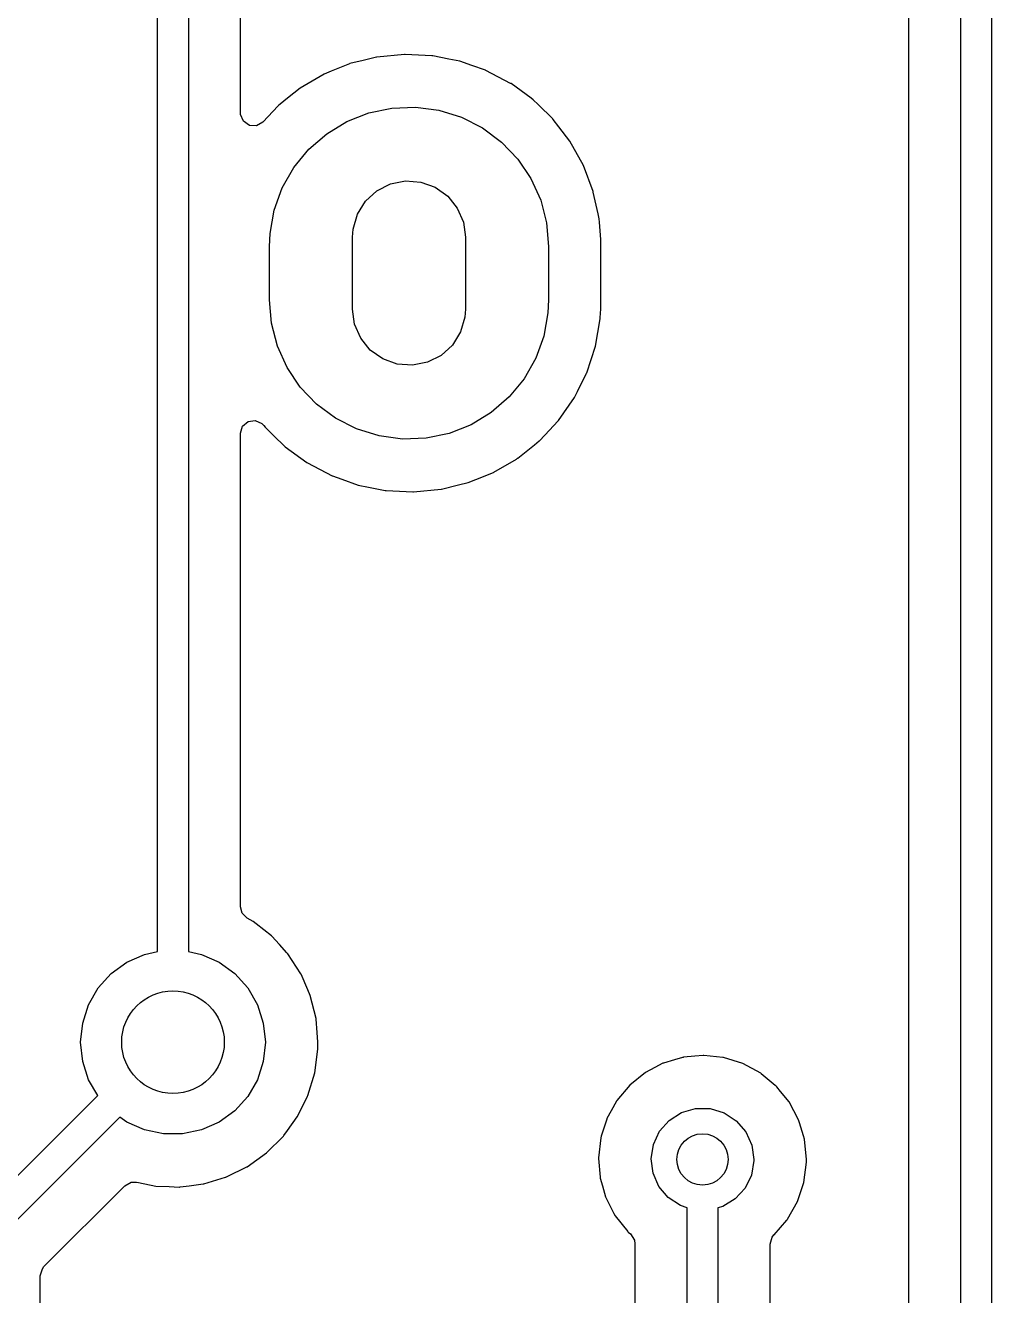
# Model space of a CAD drawing. Extents: x 41 to 172, y -227 to -42.
# Drawn here: x 107.07 to 116.48, y -110.42 to -98.03 of the extents above; entities that cross this region are included whole.
import ezdxf

# ---------------------------------------------------------------- set-up
doc = ezdxf.new("R2010")
doc.units = 0
doc.layers.add('BLACK', color=7, linetype='CONTINUOUS')

msp = doc.modelspace()

# ---------------------------------------------------------------- linework, layer by layer
at = {"layer": 'BLACK', "linetype": 'CONTINUOUS'}
for p, q in [((108.655, -62.15), (108.655, -107.067)), ((108.355, -107.067), (108.355, -62.2121)), ((109.163, -98.8904), (109.163, -62.2321)), ((116.182, -113.534), (116.182, -87.2127)), ((116.482, -87.2131), (116.482, -113.472)), ((115.673, -87.5631), (115.673, -113.452)), ((110.488, -98.3438), (110.358, -98.3756)), ((110.493, -98.3427), (110.488, -98.3438)), ((110.488, -98.3438), (110.488, -98.3438)), ((110.762, -98.317), (110.493, -98.3427)), ((110.767, -98.3172), (110.762, -98.317)), ((111.029, -98.3302), (110.767, -98.3172)), ((110.767, -98.3172), (110.767, -98.3172)), ((111.033, -98.3305), (111.029, -98.3302)), ((111.029, -98.3302), (111.029, -98.3302)), ((111.038, -98.3313), (111.033, -98.3305)), ((111.194, -98.3621), (111.038, -98.3313)), ((111.038, -98.3313), (111.038, -98.3313)), ((110.225, -98.4089), (110.047, -98.4808)), ((110.229, -98.4072), (110.225, -98.4089)), ((110.225, -98.4089), (110.225, -98.4089)), ((110.358, -98.3756), (110.229, -98.4072)), ((111.299, -98.3829), (111.194, -98.3621)), ((111.418, -98.4248), (111.299, -98.3829)), ((111.551, -98.4717), (111.418, -98.4248)), ((111.555, -98.4732), (111.551, -98.4717)), ((111.551, -98.4717), (111.551, -98.4717)), ((111.795, -98.5995), (111.555, -98.4732)), ((109.978, -98.509), (109.744, -98.646)), ((110.047, -98.4808), (109.978, -98.509)), ((109.744, -98.646), (109.621, -98.7442)), ((111.799, -98.6021), (111.795, -98.5995)), ((111.994, -98.7442), (111.799, -98.6021)), ((109.529, -98.8187), (109.382, -98.9765)), ((109.532, -98.8154), (109.529, -98.8187)), ((109.548, -98.8024), (109.532, -98.8154)), ((109.621, -98.7442), (109.548, -98.8024)), ((110.414, -98.8874), (110.639, -98.8401)), ((110.639, -98.8401), (110.869, -98.8315)), ((110.869, -98.8315), (111.097, -98.8617)), ((112.014, -98.759), (111.994, -98.7442)), ((112.063, -98.8069), (112.014, -98.759)), ((112.205, -98.9452), (112.063, -98.8069)), ((109.164, -98.9037), (109.163, -98.8904)), ((109.191, -98.9693), (109.164, -98.9037)), ((109.25, -99.0099), (109.191, -98.9693)), ((110.2, -98.9718), (110.414, -98.8874)), ((111.097, -98.8617), (111.317, -98.9299)), ((111.317, -98.9299), (111.522, -99.0341)), ((112.208, -98.9486), (112.205, -98.9452)), ((112.211, -98.9522), (112.208, -98.9486)), ((112.265, -99.0235), (112.211, -98.9522)), ((112.211, -98.9522), (112.211, -98.9522)), ((109.32, -99.0126), (109.25, -99.0099)), ((109.382, -98.9765), (109.32, -99.0126)), ((109.83, -99.2419), (110.004, -99.0911)), ((110.004, -99.0911), (110.2, -98.9718)), ((111.522, -99.0341), (111.706, -99.1714)), ((112.373, -99.1641), (112.265, -99.0235)), ((111.706, -99.1714), (111.865, -99.3378)), ((112.504, -99.4012), (112.373, -99.1641)), ((109.684, -99.4197), (109.83, -99.2419)), ((111.865, -99.3378), (111.993, -99.5286)), ((109.57, -99.6195), (109.684, -99.4197)), ((112.6, -99.6548), (112.504, -99.4012)), ((110.491, -99.6484), (110.624, -99.5806)), ((110.624, -99.5806), (110.77, -99.5511)), ((110.77, -99.5511), (110.919, -99.562)), ((110.919, -99.562), (111.06, -99.6126)), ((111.993, -99.5286), (112.088, -99.7383)), ((109.492, -99.8357), (109.57, -99.6195)), ((110.381, -99.7494), (110.491, -99.6484)), ((111.06, -99.6126), (111.182, -99.6991)), ((111.182, -99.6991), (111.275, -99.8151)), ((112.601, -99.6592), (112.6, -99.6548)), ((112.648, -99.8717), (112.601, -99.6592)), ((112.601, -99.6592), (112.601, -99.6592)), ((109.451, -100.062), (109.492, -99.8357)), ((110.303, -99.8763), (110.381, -99.7494)), ((111.275, -99.8151), (111.335, -99.9521)), ((112.088, -99.7383), (112.146, -99.9609)), ((110.261, -100.02), (110.303, -99.8763)), ((111.335, -99.9521), (111.355, -100.1)), ((112.659, -99.9195), (112.648, -99.8717)), ((112.661, -99.9537), (112.659, -99.9195)), ((112.671, -100.081), (112.661, -99.9537)), ((109.445, -100.19), (109.451, -100.062)), ((110.255, -100.1), (110.261, -100.02)), ((112.146, -99.9609), (112.165, -100.19)), ((112.673, -100.121), (112.671, -100.081)), ((109.445, -100.71), (109.445, -100.19)), ((110.255, -100.8), (110.255, -100.1)), ((111.355, -100.1), (111.355, -100.8)), ((112.165, -100.19), (112.165, -100.71)), ((112.673, -100.81), (112.673, -100.121)), ((109.464, -100.939), (109.445, -100.71)), ((110.275, -100.948), (110.255, -100.8)), ((111.355, -100.8), (111.349, -100.88)), ((112.165, -100.71), (112.159, -100.838)), ((112.672, -100.832), (112.673, -100.812)), ((112.673, -100.812), (112.673, -100.81)), ((112.673, -100.812), (112.673, -100.812)), ((109.522, -101.162), (109.464, -100.939)), ((110.335, -101.085), (110.275, -100.948)), ((111.349, -100.88), (111.307, -101.024)), ((112.159, -100.838), (112.118, -101.064)), ((112.623, -101.163), (112.669, -100.896)), ((112.669, -100.896), (112.672, -100.832)), ((111.307, -101.024), (111.229, -101.151)), ((112.118, -101.064), (112.04, -101.28)), ((109.617, -101.371), (109.522, -101.162)), ((110.428, -101.201), (110.335, -101.085)), ((111.229, -101.151), (111.119, -101.252)), ((112.538, -101.421), (112.623, -101.163)), ((110.55, -101.287), (110.428, -101.201)), ((110.691, -101.338), (110.55, -101.287)), ((110.986, -101.319), (110.84, -101.349)), ((111.119, -101.252), (110.986, -101.319)), ((112.04, -101.28), (111.926, -101.48)), ((109.745, -101.562), (109.617, -101.371)), ((110.84, -101.349), (110.691, -101.338)), ((112.447, -101.606), (112.536, -101.425)), ((112.536, -101.425), (112.538, -101.421)), ((112.536, -101.425), (112.536, -101.425)), ((109.904, -101.729), (109.745, -101.562)), ((111.926, -101.48), (111.78, -101.658)), ((111.78, -101.658), (111.606, -101.809)), ((112.263, -101.886), (112.418, -101.664)), ((112.418, -101.664), (112.447, -101.606)), ((110.088, -101.866), (109.904, -101.729)), ((111.606, -101.809), (111.41, -101.928)), ((109.184, -101.944), (109.237, -101.897)), ((109.237, -101.897), (109.307, -101.887)), ((109.307, -101.887), (109.372, -101.917)), ((109.372, -101.917), (109.39, -101.935)), ((109.39, -101.935), (109.402, -101.951)), ((110.293, -101.97), (110.088, -101.866)), ((111.41, -101.928), (111.196, -102.013)), ((112.13, -102.029), (112.26, -101.89)), ((112.26, -101.89), (112.263, -101.886)), ((112.26, -101.89), (112.26, -101.89)), ((109.163, -102.012), (109.184, -101.944)), ((109.163, -106.63), (109.163, -102.012)), ((109.402, -101.951), (109.405, -101.955)), ((109.405, -101.955), (109.405, -101.955)), ((109.405, -101.955), (109.486, -102.034)), ((109.486, -102.034), (109.596, -102.141)), ((110.513, -102.038), (110.293, -101.97)), ((110.741, -102.068), (110.513, -102.038)), ((110.971, -102.06), (110.741, -102.068)), ((111.196, -102.013), (110.971, -102.06)), ((112.078, -102.085), (112.13, -102.029)), ((109.596, -102.141), (109.599, -102.144)), ((109.599, -102.144), (109.599, -102.144)), ((109.599, -102.144), (109.809, -102.297)), ((111.866, -102.254), (112.028, -102.125)), ((112.028, -102.125), (112.074, -102.087)), ((112.074, -102.087), (112.078, -102.085)), ((112.074, -102.087), (112.074, -102.087)), ((109.809, -102.297), (109.815, -102.301)), ((109.815, -102.301), (110.055, -102.427)), ((111.632, -102.391), (111.851, -102.263)), ((111.851, -102.263), (111.862, -102.256)), ((111.862, -102.256), (111.866, -102.254)), ((111.862, -102.256), (111.862, -102.256)), ((110.055, -102.427), (110.059, -102.428)), ((110.059, -102.428), (110.059, -102.428)), ((110.059, -102.428), (110.15, -102.46)), ((111.455, -102.463), (111.628, -102.393)), ((111.628, -102.393), (111.632, -102.391)), ((111.628, -102.393), (111.628, -102.393)), ((110.15, -102.46), (110.311, -102.517)), ((110.311, -102.517), (110.409, -102.536)), ((110.409, -102.536), (110.572, -102.569)), ((110.848, -102.583), (111.117, -102.557)), ((111.117, -102.557), (111.122, -102.556)), ((111.122, -102.556), (111.286, -102.516)), ((111.122, -102.556), (111.122, -102.556)), ((111.286, -102.516), (111.381, -102.493)), ((111.381, -102.493), (111.455, -102.463)), ((110.572, -102.569), (110.572, -102.569)), ((110.572, -102.569), (110.577, -102.57)), ((110.577, -102.57), (110.581, -102.57)), ((110.581, -102.57), (110.581, -102.57)), ((110.581, -102.57), (110.843, -102.583)), ((110.843, -102.583), (110.843, -102.583)), ((110.843, -102.583), (110.848, -102.583)), ((109.179, -106.69), (109.163, -106.63)), ((109.229, -106.741), (109.179, -106.69)), ((109.287, -106.773), (109.229, -106.741)), ((109.315, -106.795), (109.287, -106.773)), ((109.465, -106.913), (109.315, -106.795)), ((109.469, -106.916), (109.465, -106.913)), ((109.465, -106.913), (109.465, -106.913)), ((109.543, -106.997), (109.469, -106.916)), ((109.616, -107.078), (109.543, -106.997)), ((108.055, -107.171), (108.227, -107.094)), ((108.227, -107.094), (108.355, -107.067)), ((108.655, -107.067), (108.783, -107.094)), ((108.783, -107.094), (108.955, -107.171)), ((109.625, -107.088), (109.616, -107.078)), ((109.751, -107.282), (109.625, -107.088)), ((107.903, -107.281), (108.055, -107.171)), ((108.955, -107.171), (109.107, -107.281)), ((107.777, -107.421), (107.903, -107.281)), ((109.107, -107.281), (109.233, -107.421)), ((109.753, -107.287), (109.751, -107.282)), ((109.819, -107.438), (109.753, -107.287)), ((109.753, -107.287), (109.753, -107.287)), ((107.683, -107.584), (107.777, -107.421)), ((109.233, -107.421), (109.327, -107.584)), ((109.843, -107.495), (109.819, -107.438)), ((109.899, -107.719), (109.843, -107.495)), ((107.625, -107.763), (107.683, -107.584)), ((109.327, -107.584), (109.385, -107.763)), ((107.605, -107.95), (107.625, -107.763)), ((109.385, -107.763), (109.405, -107.95)), ((109.9, -107.724), (109.899, -107.719)), ((109.91, -107.854), (109.9, -107.724)), ((109.9, -107.724), (109.9, -107.724)), ((109.918, -107.95), (109.91, -107.854)), ((107.625, -108.137), (107.605, -107.95)), ((109.405, -107.95), (109.385, -108.137)), ((109.917, -107.985), (109.918, -107.953)), ((109.917, -108.019), (109.917, -107.985)), ((109.918, -107.953), (109.918, -107.95)), ((109.918, -107.953), (109.918, -107.953)), ((109.886, -108.249), (109.917, -108.019)), ((113.391, -108.122), (113.285, -108.153)), ((113.469, -108.099), (113.391, -108.122)), ((113.475, -108.098), (113.469, -108.099)), ((113.469, -108.099), (113.469, -108.099)), ((113.481, -108.097), (113.475, -108.098)), ((113.59, -108.087), (113.481, -108.097)), ((113.481, -108.097), (113.481, -108.097)), ((113.672, -108.08), (113.59, -108.087)), ((113.678, -108.08), (113.672, -108.08)), ((113.863, -108.1), (113.678, -108.08)), ((113.678, -108.08), (113.678, -108.08)), ((113.869, -108.1), (113.863, -108.1)), ((113.863, -108.1), (113.863, -108.1)), ((114.058, -108.159), (113.869, -108.1)), ((107.683, -108.316), (107.625, -108.137)), ((109.385, -108.137), (109.327, -108.316)), ((109.819, -108.47), (109.886, -108.249)), ((113.11, -108.245), (112.956, -108.369)), ((113.2, -108.198), (113.11, -108.245)), ((113.28, -108.156), (113.2, -108.198)), ((113.285, -108.153), (113.28, -108.156)), ((113.28, -108.156), (113.28, -108.156)), ((114.232, -108.253), (114.058, -108.159)), ((114.236, -108.257), (114.232, -108.253)), ((114.374, -108.371), (114.236, -108.257)), ((114.236, -108.257), (114.236, -108.257)), ((107.772, -108.471), (107.683, -108.316)), ((109.327, -108.316), (109.233, -108.479)), ((112.956, -108.369), (112.829, -108.52)), ((114.384, -108.379), (114.374, -108.371)), ((114.388, -108.384), (114.384, -108.379)), ((106.447, -109.796), (107.772, -108.471)), ((109.233, -108.479), (109.107, -108.619)), ((109.744, -108.622), (109.817, -108.475)), ((109.817, -108.475), (109.819, -108.47)), ((109.817, -108.475), (109.817, -108.475)), ((114.426, -108.43), (114.388, -108.384)), ((114.388, -108.384), (114.388, -108.384)), ((114.509, -108.532), (114.426, -108.43)), ((109.107, -108.619), (108.955, -108.729)), ((109.716, -108.678), (109.744, -108.622)), ((112.774, -108.62), (112.734, -108.694)), ((112.826, -108.526), (112.774, -108.62)), ((112.829, -108.52), (112.826, -108.526)), ((112.826, -108.526), (112.826, -108.526)), ((113.461, -108.637), (113.597, -108.598)), ((113.597, -108.598), (113.739, -108.598)), ((113.739, -108.598), (113.875, -108.639)), ((114.602, -108.707), (114.509, -108.532)), ((107.987, -108.68), (106.703, -109.964)), ((108.055, -108.729), (107.987, -108.68)), ((108.227, -108.806), (108.055, -108.729)), ((108.955, -108.729), (108.783, -108.806)), ((109.621, -108.811), (109.716, -108.678)), ((112.732, -108.7), (112.679, -108.866)), ((112.734, -108.694), (112.732, -108.7)), ((112.732, -108.7), (112.732, -108.7)), ((113.247, -108.818), (113.341, -108.712)), ((113.341, -108.712), (113.461, -108.637)), ((113.875, -108.639), (113.994, -108.716)), ((113.994, -108.716), (114.086, -108.824)), ((114.611, -108.737), (114.602, -108.707)), ((114.649, -108.862), (114.611, -108.737)), ((108.411, -108.845), (108.227, -108.806)), ((108.599, -108.845), (108.411, -108.845)), ((108.783, -108.806), (108.599, -108.845)), ((109.417, -109.029), (109.581, -108.866)), ((109.581, -108.866), (109.586, -108.86)), ((109.586, -108.86), (109.621, -108.811)), ((112.679, -108.866), (112.674, -108.882)), ((113.187, -108.947), (113.247, -108.818)), ((114.086, -108.824), (114.145, -108.953)), ((114.659, -108.896), (114.649, -108.862)), ((112.674, -108.882), (112.652, -109.079)), ((113.165, -109.087), (113.187, -108.947)), ((114.145, -108.953), (114.165, -109.093)), ((114.678, -109.093), (114.659, -108.896)), ((109.229, -109.164), (109.417, -109.029)), ((112.652, -109.079), (112.652, -109.085)), ((112.652, -109.085), (112.668, -109.267)), ((113.183, -109.227), (113.165, -109.087)), ((114.165, -109.105), (114.141, -109.245)), ((114.165, -109.093), (114.165, -109.105)), ((114.653, -109.318), (114.678, -109.121)), ((114.678, -109.121), (114.678, -109.093)), ((109.034, -109.259), (109.224, -109.166)), ((109.224, -109.166), (109.229, -109.164)), ((109.224, -109.166), (109.224, -109.166)), ((113.241, -109.357), (113.183, -109.227)), ((114.141, -109.245), (114.08, -109.373)), ((107.248, -110.138), (108.037, -109.35)), ((108.037, -109.35), (108.099, -109.316)), ((108.099, -109.316), (108.151, -109.315)), ((108.151, -109.315), (108.17, -109.319)), ((108.17, -109.319), (108.338, -109.353)), ((108.338, -109.353), (108.467, -109.358)), ((108.467, -109.358), (108.564, -109.362)), ((108.564, -109.362), (108.564, -109.362)), ((108.564, -109.362), (108.569, -109.362)), ((108.569, -109.362), (108.574, -109.361)), ((108.574, -109.361), (108.664, -109.35)), ((108.574, -109.361), (108.574, -109.361)), ((108.664, -109.35), (108.799, -109.332)), ((108.799, -109.332), (108.804, -109.331)), ((108.804, -109.331), (109.016, -109.267)), ((108.804, -109.331), (108.804, -109.331)), ((109.016, -109.267), (109.021, -109.266)), ((109.021, -109.266), (109.034, -109.259)), ((112.668, -109.267), (112.668, -109.276)), ((112.668, -109.276), (112.69, -109.352)), ((112.69, -109.352), (112.721, -109.459)), ((113.332, -109.466), (113.241, -109.357)), ((114.08, -109.373), (113.984, -109.478)), ((114.591, -109.505), (114.653, -109.318)), ((112.721, -109.459), (112.723, -109.466)), ((112.723, -109.466), (112.746, -109.511)), ((113.45, -109.544), (113.332, -109.466)), ((113.984, -109.478), (113.864, -109.552)), ((112.746, -109.511), (112.802, -109.62)), ((112.802, -109.62), (112.813, -109.642)), ((113.515, -109.565), (113.45, -109.544)), ((113.515, -114.841), (113.515, -109.565)), ((113.864, -109.552), (113.815, -109.565)), ((113.815, -109.565), (113.815, -114.616)), ((114.493, -109.677), (114.591, -109.505)), ((112.813, -109.642), (112.936, -109.797)), ((114.364, -109.827), (114.486, -109.685)), ((114.486, -109.685), (114.489, -109.682)), ((114.489, -109.682), (114.493, -109.677)), ((114.489, -109.682), (114.489, -109.682)), ((112.936, -109.797), (112.941, -109.801)), ((112.941, -109.801), (112.941, -109.801)), ((112.941, -109.801), (112.962, -109.819)), ((112.962, -109.819), (113.001, -109.879)), ((114.323, -109.918), (114.344, -109.85)), ((114.344, -109.85), (114.361, -109.829)), ((114.361, -109.829), (114.364, -109.827)), ((113.001, -109.879), (113.006, -109.915)), ((113.006, -109.915), (113.006, -114.76)), ((114.323, -113.78), (114.323, -109.918)), ((107.212, -110.227), (107.232, -110.159)), ((107.212, -117.269), (107.212, -110.227)), ((107.232, -110.159), (107.248, -110.138))]:
    msp.add_line(p, q, dxfattribs=at)
at = {"layer": 'BLACK'}
for centre, radius in [((108.505, -107.95), 0.5), ((113.665, -109.093), 0.25)]:
    msp.add_circle(centre, radius, dxfattribs=at)

doc.saveas('drawing.dxf')
